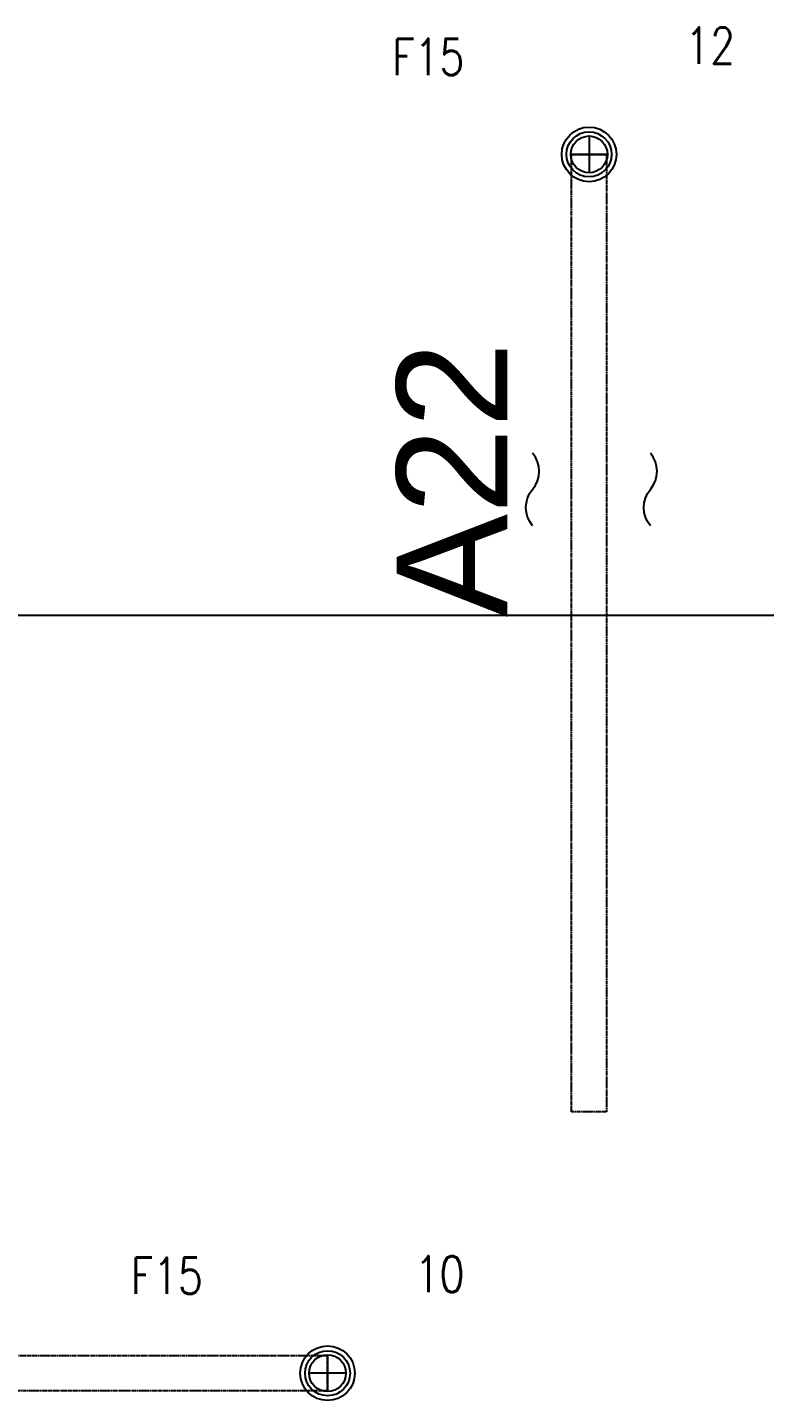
# Model space of a CAD drawing. Header units: inches. Extents: x 102655 to 148943, y 72248 to 114419.
# Drawn here: x 121799 to 123323, y 84216 to 87053 of the extents above; entities that cross this region are included whole.
import ezdxf
from ezdxf.enums import TextEntityAlignment as Align

# ---------------------------------------------------------------- set-up
doc = ezdxf.new("R2010")
doc.units = ezdxf.units.IN
doc.linetypes.add('CENTER INDS', pattern=[13.335, 8.89, -1.11125, 2.2225, -1.11125])
for name, color, linetype in [('E-LEADER', 30, 'Continuous'), ('E-LTG', 92, 'Continuous'), ('E_TAG', 30, 'Continuous')]:
    doc.layers.add(name, color=color, linetype=linetype)
doc.layers.add('ELECTRICAL LIGHTING CEILING', color=6, linetype='CENTER INDS', true_color=0xff00ff)
doc.styles.add('Pyzd-Romans', font='romans.shx', dxfattribs={"width": 0.8})
doc.styles.get("Standard").update_dxf_attribs({"font": 'arial.ttf'})

# ---------------------------------------------------------------- blocks, each defined once
blk = doc.blocks.new('f15')
at = {"layer": 'E-LEADER'}
for points in [[(0, 19), (0, -19)], [(19, 0), (-19, 0)]]:
    blk.add_lwpolyline(points, dxfattribs=at)
blk.add_circle((0, 0), 23.3, dxfattribs=at)
at = {"layer": 'E-LTG'}
for radius in [28.2, 19]:
    blk.add_circle((0, 0), radius, dxfattribs=at)
at = {"layer": 'E_TAG', "style": 'Pyzd-Romans', "width": 0.8, "flags": 1}
for tag, p in [('BPANEL', (262.5, 1125)), ('SWITCH', (-262.5, 900)), ('LOADVA', (262.5, 900)), ('BTYPE', (-262.5, 675)), ('PANEL', (262.5, 675)), ('HEIGHT', (-262.5, -675)), ('DSCR', (-262.5, -900)), ('ROOM', (262.5, -900))]:
    blk.add_attdef(tag, text='', height=100, dxfattribs=at).set_placement(p, align=Align.MIDDLE_CENTER)
at = {"layer": 'E_TAG', "style": 'Pyzd-Romans', "width": 0.8}
for tag, p in [('TYPE', (-262.5, 450)), ('NO.', (262.5, 450)), ('W.P', (-262.5, -450)), ('A,B,C', (262.5, -450)), ('CBT', (262.5, -675))]:
    blk.add_attdef(tag, text='', height=100, dxfattribs=at).set_placement(p, align=Align.MIDDLE_CENTER)
blk = doc.blocks.new('*U42')
at = {"color": 0}
for points in [[(0, 75, -0.36397), (0, 0), (0, 0), (0, 0), (0, 0, 0.36397), (0, -75)], [(243.7, 75, -0.36397), (243.7, 0), (243.7, 0), (243.7, 0), (243.7, 0, 0.36397), (243.7, -75)]]:
    blk.add_lwpolyline(points, format="xyb", dxfattribs=at)

msp = doc.modelspace()

# ---------------------------------------------------------------- linework, layer by layer
msp.add_line((112193.03264, 85838.55714), (131423.81516, 85838.55714))
at = {"layer": 'ELECTRICAL LIGHTING CEILING', "color": 6}
for points in [[(122924.33341, 86790.88546), (122996.32965, 86790.8854), (122996.328, 84812.07297), (122924.33176, 84812.07303)], [(120442.08403, 84236.10515), (122419.81869, 84236.1035), (122419.81875, 84308.09974), (120442.08409, 84308.10139)]]:
    msp.add_lwpolyline(points, close=True, dxfattribs=at)

# ---------------------------------------------------------------- block references
ref = msp.add_blockref('f15', (122960.33153, 86790.88543), dxfattribs=dict(xscale=2, yscale=2, zscale=2))
ref.add_attrib('TYPE', 'F15', dxfattribs={"layer": 'E_TAG', "height": 75, "style": 'Pyzd-Romans', "width": 0.8}).set_placement((122628.04471, 86992.316), align=Align.MIDDLE_CENTER)
ref.add_attrib('NO.', '12', dxfattribs={"layer": 'E_TAG', "height": 75, "style": 'Pyzd-Romans', "width": 0.8}).set_placement((123210.65286, 87015.66238), align=Align.MIDDLE_CENTER)
ref = msp.add_blockref('f15', (122419.81872, 84272.10164), dxfattribs=dict(xscale=2, yscale=2, zscale=2))
ref.add_attrib('TYPE', 'F15', dxfattribs={"layer": 'E_TAG', "height": 75, "style": 'Pyzd-Romans', "width": 0.8}).set_placement((122087.5319, 84473.53221), align=Align.MIDDLE_CENTER)
ref.add_attrib('NO.', '10', dxfattribs={"layer": 'E_TAG', "height": 75, "style": 'Pyzd-Romans', "width": 0.8}).set_placement((122651.32935, 84476.83793), align=Align.MIDDLE_CENTER)
at = {"layer": 'E-LTG', "rotation": 180.0249688324937}
msp.add_blockref('*U42', (123087.23826, 86098.59786), dxfattribs=at)

# ---------------------------------------------------------------- texts
msp.add_text('A22', height=228.893641, rotation=90).set_placement((122791.23995, 85834.49339))

doc.saveas('drawing.dxf')
